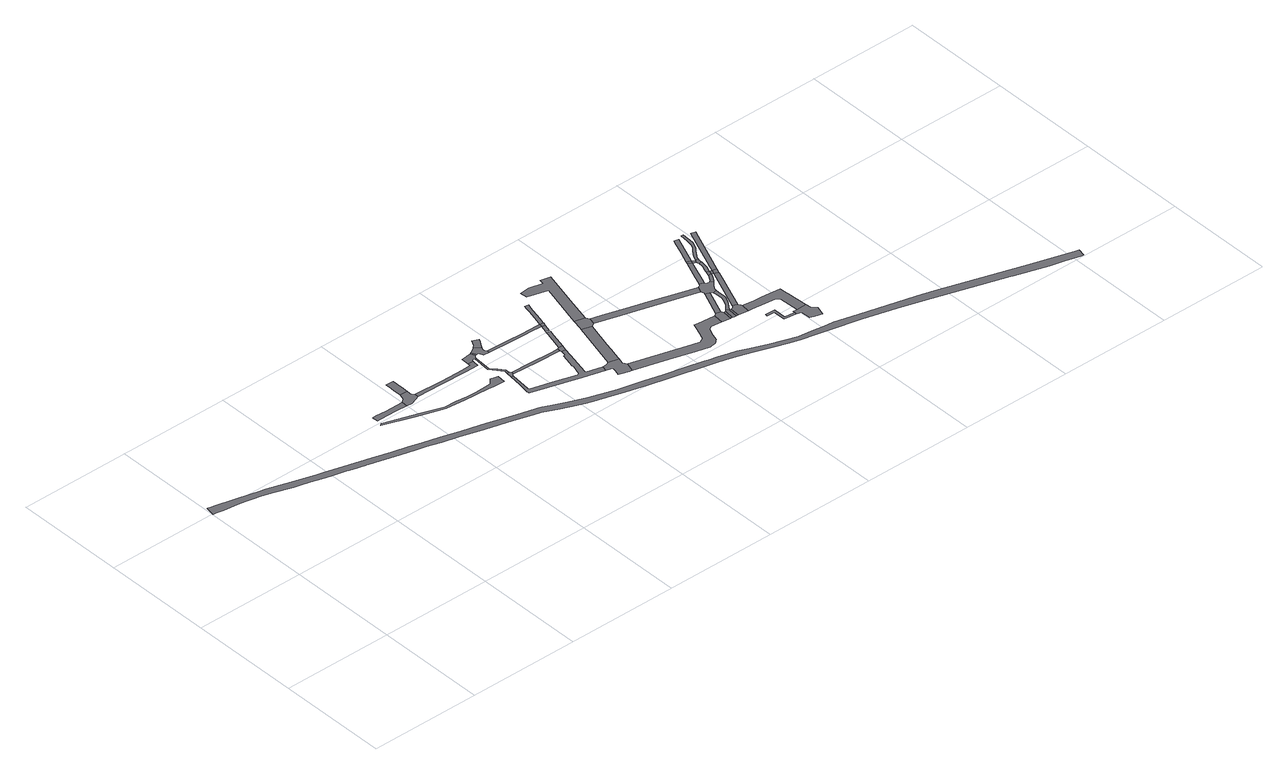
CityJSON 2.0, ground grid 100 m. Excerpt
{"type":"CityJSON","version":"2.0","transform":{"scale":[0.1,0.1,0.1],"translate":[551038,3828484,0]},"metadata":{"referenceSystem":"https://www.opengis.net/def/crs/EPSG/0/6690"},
"CityObjects":{
"road1":{"type":"Road","attributes":{"RoadStructureAttribute.sectionType":"1"},"geometry":[{"type":"MultiSurface","lod":"1","boundaries":[[[0,1,2,3,4,5,6,7]]]}]},
"road2":{"type":"Road","geometry":[{"type":"MultiSurface","lod":"1","boundaries":[[[8,9,10,11,7,6,12,13,14,15,16]]]}]},
"road3":{"type":"Road","attributes":{"RoadStructureAttribute.sectionType":"1"},"geometry":[{"type":"MultiSurface","lod":"1","boundaries":[[[17,18,19,8,16,20,21,22]]]}]},
"road4":{"type":"Road","attributes":{"RoadStructureAttribute.sectionType":"1"},"geometry":[{"type":"MultiSurface","lod":"1","boundaries":[[[23,24,25,26,27,28,29,30,31,32,33,34,35,36,37,38,39,40,41]]]}]},
"road5":{"type":"Road","attributes":{"RoadStructureAttribute.sectionType":"1"},"geometry":[{"type":"MultiSurface","lod":"1","boundaries":[[[42,43,44,45,14,13,46,47,48,49]]]}]},
"road6":{"type":"Road","geometry":[{"type":"MultiSurface","lod":"1","boundaries":[[[50,51,52,53,54,55,56]]]}]},
"road7":{"type":"Road","geometry":[{"type":"MultiSurface","lod":"1","boundaries":[[[57,58,59,42,49,60,61,62,63,64,65,66,67]]]}]},
"road8":{"type":"Road","attributes":{"RoadStructureAttribute.sectionType":"1"},"geometry":[{"type":"MultiSurface","lod":"1","boundaries":[[[63,68,69,70,50,56,71,72,73,74,64]]]}]},
"road9":{"type":"Road","attributes":{"RoadStructureAttribute.sectionType":"1"},"geometry":[{"type":"MultiSurface","lod":"1","boundaries":[[[75,57,67,76]]]}]},
"road10":{"type":"Road","geometry":[{"type":"MultiSurface","lod":"1","boundaries":[[[77,78,79,75,76,80,81,82,83,84,85,86,87,88,89]]]}]},
"road11":{"type":"Road","attributes":{"RoadStructureAttribute.sectionType":"1"},"geometry":[{"type":"MultiSurface","lod":"1","boundaries":[[[90,91,92,77,89,93,94,95]]]}]},
"road12":{"type":"Road","attributes":{"RoadStructureAttribute.sectionType":"1"},"geometry":[{"type":"MultiSurface","lod":"1","boundaries":[[[51,96,97,98,99,100,101,102,103,104,105,106,107,108,109,110,111,112,113,114,115,116,117,118,119,120,121,122,52]]]}]},
"road13":{"type":"Road","attributes":{"RoadStructureAttribute.sectionType":"1"},"geometry":[{"type":"MultiSurface","lod":"1","boundaries":[[[123,124,55,54,125,126,127]]]}]},
"road14":{"type":"Road","attributes":{"RoadStructureAttribute.sectionType":"1"},"geometry":[{"type":"MultiSurface","lod":"1","boundaries":[[[128,129,130,131,85,84,132,133,134,135,136,137]]]}]},
"road15":{"type":"Road","attributes":{"RoadStructureAttribute.sectionType":"1"},"geometry":[{"type":"MultiSurface","lod":"1","boundaries":[[[138,139,140,141,142,143,144,145,146,147,148,149,150,151,152,153,154,155,156,157,158,159,160,161,162,163,164,165,166,167,168,169,170,171,172,173,174,175,176,177,178,179,180,181,182,183,184,185,186,187,188,189,190,191,192,193,194,195,196,197,198,199,200,201,202,203,204,205,206,207,208,209,210,211,212,213,214,215,216,217,218,219,220,221,222,223,224,225,226,227,228,229,230,231,232,233,234,235,236,237,238,239,240,241,242,243]]]}]},
"road16":{"type":"Road","geometry":[{"type":"MultiSurface","lod":"1","boundaries":[[[244,245,127,126,246,111,110,247]]]}]},
"road17":{"type":"Road","geometry":[{"type":"MultiSurface","lod":"1","boundaries":[[[248,249,250,104,103,251,252,253,254,255,256,257,258,259,260,261,262]]]}]},
"road18":{"type":"Road","attributes":{"RoadStructureAttribute.sectionType":"1"},"geometry":[{"type":"MultiSurface","lod":"1","boundaries":[[[263,264,265,266,244,247]]]}]},
"road19":{"type":"Road","attributes":{"RoadStructureAttribute.sectionType":"1"},"geometry":[{"type":"MultiSurface","lod":"1","boundaries":[[[136,267,268,269]]]}]},
"road20":{"type":"Road","geometry":[{"type":"MultiSurface","lod":"1","boundaries":[[[137,136,269,270]]]}]},
"road21":{"type":"Road","attributes":{"RoadStructureAttribute.sectionType":"1"},"geometry":[{"type":"MultiSurface","lod":"1","boundaries":[[[271,248,262,272,273,274,275,276,277,278]]]}]},
"road22":{"type":"Road","attributes":{"RoadStructureAttribute.sectionType":"1"},"geometry":[{"type":"MultiSurface","lod":"1","boundaries":[[[279,280,281,282,283,137,270,284,285,286,287,288]]]}]},
"road23":{"type":"Road","geometry":[{"type":"MultiSurface","lod":"1","boundaries":[[[289,290,271,278,291,292,293,294,295]]]}]},
"road24":{"type":"Road","attributes":{"RoadStructureAttribute.sectionType":"1"},"geometry":[{"type":"MultiSurface","lod":"1","boundaries":[[[296,297,298,299,300,301,302,303,304,305,306,259,258,307,308,309,310,311,312,313,314,315,316,317,318,319,320,321,322,323,324,325]]]}]},
"road25":{"type":"Road","attributes":{"RoadStructureAttribute.sectionType":"1"},"geometry":[{"type":"MultiSurface","lod":"1","boundaries":[[[326,327,328,329,330,331,289,295,332,333,334]]]}]},
"road26":{"type":"Road","attributes":{"RoadStructureAttribute.sectionType":"1"},"geometry":[{"type":"MultiSurface","lod":"1","boundaries":[[[335,336,337,338,339,293,292,340,341,342,343,344]]]}]},
"road27":{"type":"Road","geometry":[{"type":"MultiSurface","lod":"1","boundaries":[[[345,346,325,324,347,348,349,350]]]}]},
"road28":{"type":"Road","geometry":[{"type":"MultiSurface","lod":"1","boundaries":[[[348,347,351,352]]]}]},
"road29":{"type":"Road","attributes":{"RoadStructureAttribute.sectionType":"1"},"geometry":[{"type":"MultiSurface","lod":"1","boundaries":[[[353,352,351,354,355,356,357]]]}]},
"road30":{"type":"Road","attributes":{"RoadStructureAttribute.sectionType":"1"},"geometry":[{"type":"MultiSurface","lod":"1","boundaries":[[[358,357,356,359,360,361]]]}]},
"road31":{"type":"Road","attributes":{"RoadStructureAttribute.sectionType":"1"},"geometry":[{"type":"MultiSurface","lod":"1","boundaries":[[[362,363,345,350,364,365]]]}]},
"road32":{"type":"Road","geometry":[{"type":"MultiSurface","lod":"1","boundaries":[[[366,367,368,361,360,369,370,371,372,373,374]]]}]},
"road33":{"type":"Road","geometry":[{"type":"MultiSurface","lod":"1","boundaries":[[[375,376,377,378,379,380,381,382,383,384,385,386,387,388,389,390,391,353,357]]]}]},
"road34":{"type":"Road","geometry":[{"type":"MultiSurface","lod":"1","boundaries":[[[392,393,394,344,343,395,396,362,365,397,383,382,398,399,400,401,402,403,404,405,406,407,408,409]]]}]},
"road35":{"type":"Road","attributes":{"RoadStructureAttribute.sectionType":"1"},"geometry":[{"type":"MultiSurface","lod":"1","boundaries":[[[410,411,412,413,414,415,416,417]]]}]},
"road36":{"type":"Road","attributes":{"RoadStructureAttribute.sectionType":"1"},"geometry":[{"type":"MultiSurface","lod":"1","boundaries":[[[418,419,366,374,420,421,422,423,424]]]}]},
"road37":{"type":"Road","attributes":{"RoadStructureAttribute.sectionType":"1"},"geometry":[{"type":"MultiSurface","lod":"1","boundaries":[[[425,426,427,428,429,430,431,371,370,432,433,434,435,436,437]]]}]},
"road38":{"type":"Road","attributes":{"RoadStructureAttribute.sectionType":"1"},"geometry":[{"type":"MultiSurface","lod":"1","boundaries":[[[438,439,440,441,442,392,409,443,444,445,446]]]}]},
"road39":{"type":"Road","geometry":[{"type":"MultiSurface","lod":"1","boundaries":[[[447,448,449,450,403,402,451,452,453,454,455]]]}]},
"road40":{"type":"Road","geometry":[{"type":"MultiSurface","lod":"1","boundaries":[[[456,457,458,437,436,459,460,417,416,461,462,463,464,465,466]]]}]},
"road41":{"type":"Road","geometry":[{"type":"MultiSurface","lod":"1","boundaries":[[[467,468,447,455,469]]]}]},
"road42":{"type":"Road","geometry":[{"type":"MultiSurface","lod":"1","boundaries":[[[469,455,418,470]]]}]},
"road43":{"type":"Road","geometry":[{"type":"MultiSurface","lod":"1","boundaries":[[[471,438,446,472]]]}]},
"road44":{"type":"Road","geometry":[{"type":"MultiSurface","lod":"1","boundaries":[[[473,474,475,476,477,478,479,480,481,467,469]]]}]},
"road45":{"type":"Road","geometry":[{"type":"MultiSurface","lod":"1","boundaries":[[[470,418,424,482]]]}]},
"road46":{"type":"Road","geometry":[{"type":"MultiSurface","lod":"1","boundaries":[[[472,446,483,484,485]]]}]},
"road47":{"type":"Road","geometry":[{"type":"MultiSurface","lod":"1","boundaries":[[[486,487,488,485,484,489,477,476]]]}]},
"road48":{"type":"Road","attributes":{"RoadStructureAttribute.sectionType":"1"},"geometry":[{"type":"MultiSurface","lod":"1","boundaries":[[[490,491,492,471,472,493]]]}]},
"road49":{"type":"Road","geometry":[{"type":"MultiSurface","lod":"1","boundaries":[[[494,495,496,497,498,499,500,501,502,503,488,487,504,505,506,507,508,509,510,511,512]]]}]},
"road50":{"type":"Road","attributes":{"RoadStructureAttribute.sectionType":"1"},"geometry":[{"type":"MultiSurface","lod":"1","boundaries":[[[513,514,515,470,482,516,517,518]]]}]}
},
"vertices":[
[1845,2079,0],[1740,2082,0],[1707,2083,0],[1713,2030,0],[1738,2033,0],[1898,2030,0],[1997,2021,0],[2002,2078,0],
[2051,2154,0],[2046,2131,0],[2037,2106,0],[2019,2088,0],[2050,2016,0],[2140,2050,0],[2139,2087,0],[2119,2107,0],[2120,2152,0],
[2057,2321,0],[2055,2264,0],[2054,2225,0],[2122,2224,0],[2123,2276,0],[2124,2320,0],
[1959,1878,0],[2175,1808,0],[2200,1798,0],[2370,1782,0],[2602,1767,0],[2646,1764,0],[2752,1758,0],[2762,1833,0],[2737,1839,0],[2692,1850,0],[2652,1805,0],[2510,1798,0],[2422,1800,0],[2314,1814,0],[2209,1820,0],[2006,1888,0],[1728,1981,0],[1710,1990,0],[1691,1973,0],
[2693,2103,0],[2692,2075,0],[2614,2072,0],[2407,2077,0],[2360,2047,0],[2625,2039,0],[2735,2038,0],[2742,2101,0],
[2838,1819,0],[2831,1767,0],[2850,1764,0],[2855,1774,0],[2865,1782,0],[2872,1804,0],[2857,1817,0],
[2788,2186,0],[2746,2178,0],[2696,2175,0],[2746,2113,0],[2754,2116,0],[2759,2116,0],[2774,2113,0],[2785,2112,0],[2786,2124,0],[2794,2134,0],[2806,2141,0],
[2760,1953,0],[2804,1895,0],[2842,1844,0],[2859,1857,0],[2818,1907,0],[2775,1958,0],[2780,2043,0],
[2801,2192,0],[2821,2146,0],
[2853,2222,0],[2847,2218,0],[2823,2201,0],[2839,2142,0],[2844,2134,0],[2851,2117,0],[2854,2104,0],[2907,2101,0],[2909,2125,0],[2896,2147,0],[2893,2162,0],[2901,2177,0],[2907,2188,0],
[2902,2297,0],[2892,2272,0],[2875,2244,0],[2925,2217,0],[2943,2245,0],[2957,2270,0],
[2816,1649,0],[2799,1549,0],[2800,1544,0],[2800,1539,0],[2802,1526,0],[2955,1480,0],[3231,1398,0],[3419,1346,0],[3433,1398,0],[3403,1402,0],[3298,1431,0],[3295,1436,0],[3295,1444,0],[3331,1607,0],[3362,1739,0],[3330,1747,0],[3320,1696,0],[3303,1694,0],[3267,1558,0],[3274,1546,0],[3243,1456,0],[3238,1453,0],[3225,1448,0],[3052,1499,0],[2839,1559,0],[2829,1564,0],[2827,1574,0],
[3274,1788,0],[3044,1799,0],[3100,1769,0],[3320,1761,0],[3327,1789,0],
[3301,2109,0],[3276,2110,0],[3084,2116,0],[3073,2117,0],[2994,2096,0],[3045,2094,0],[3274,2086,0],[3296,2085,0],[3417,2077,0],[3426,2107,0],
[7075,83,0],[6654,208,0],[5949,428,0],[5798,469,0],[5317,596,0],[5115,650,0],[5029,657,0],[4912,675,0],[4797,692,0],[4572,769,0],[4422,828,0],[4326,866,0],[4222,897,0],[4179,908,0],[4093,927,0],[4061,936,0],[3893,975,0],[3721,1017,0],[3547,1061,0],[3334,1114,0],[3289,1126,0],[3097,1185,0],[2950,1246,0],[2822,1300,0],[2758,1328,0],[2730,1339,0],[2652,1363,0],[2517,1400,0],[2344,1448,0],[2263,1471,0],[2106,1513,0],[1922,1564,0],[1793,1602,0],[1678,1632,0],[1540,1670,0],[1372,1716,0],[1143,1778,0],[979,1823,0],[931,1836,0],[676,1908,0],[517,1960,0],[458,1975,0],[392,1992,0],[95,2060,0],[48,2071,0],[31,2075,0],[22,2078,0],[9,1992,0],[35,1988,0],[100,1978,0],[228,1958,0],[299,1945,0],[376,1929,0],[420,1919,0],[533,1887,0],[687,1837,0],[736,1824,0],[826,1799,0],[915,1775,0],[1000,1752,0],[1135,1717,0],[1142,1715,0],[1200,1698,0],[1237,1688,0],[1279,1677,0],[1299,1672,0],[1304,1671,0],[1436,1636,0],[1560,1601,0],[1690,1566,0],[1778,1543,0],[1896,1508,0],[2036,1471,0],[2249,1411,0],[2486,1345,0],[2644,1302,0],[2709,1282,0],[2829,1230,0],[2936,1185,0],[3037,1143,0],[3094,1124,0],[3202,1092,0],[3318,1059,0],[3533,1001,0],[3713,957,0],[4043,878,0],[4093,866,0],[4120,862,0],[4225,833,0],[4298,811,0],[4402,776,0],[4553,721,0],[4691,674,0],[4788,647,0],[4902,625,0],[5014,599,0],[5300,531,0],[5583,454,0],[5864,373,0],[6491,177,0],[6512,170,0],[6802,81,0],[6927,47,0],[7064,12,0],[7083,8,0],[7100,77,0],
[3342,1799,0],[3337,1792,0],[3327,1754,0],[3376,1790,0],
[3501,1409,0],[3484,1403,0],[3468,1398,0],[3477,1330,0],[3481,1329,0],[3477,1317,0],[3473,1300,0],[3458,1245,0],[3491,1236,0],[3550,1220,0],[3572,1214,0],[3596,1298,0],[3586,1316,0],[3576,1335,0],[3589,1386,0],
[3414,1937,0],[3427,1987,0],[3395,1997,0],[3388,1970,0],
[3402,2015,0],[3432,2005,0],[3449,2069,0],
[3457,2100,0],
[3618,1849,0],[3595,1409,0],[3596,1410,0],[3623,1513,0],[3625,1522,0],[3642,1585,0],[3642,1586,0],[3706,1826,0],
[3489,2350,0],[3482,2325,0],[3468,2273,0],[3440,2161,0],[3430,2123,0],[3460,2112,0],[3471,2154,0],[3500,2266,0],[3504,2280,0],[3522,2340,0],
[3648,1962,0],[3626,1878,0],[3737,1844,0],[3739,1846,0],[3755,1905,0],[3753,1906,0],[3736,1939,0],
[4334,1319,0],[4298,1324,0],[4297,1324,0],[4291,1307,0],[4250,1197,0],[4250,1196,0],[4234,1154,0],[4198,1135,0],[4196,1134,0],[4194,1135,0],[4091,1163,0],[3866,1132,0],[4091,1069,0],[4211,1037,0],[4222,1039,0],[4239,1041,0],[4253,1045,0],[4258,1046,0],[4259,1047,0],[4264,1048,0],[4274,1054,0],[4281,1059,0],[4291,1068,0],[4299,1075,0],[4303,1081,0],[4321,1136,0],[4347,1203,0],[4380,1223,0],[4476,1212,0],[4487,1301,0],
[3792,2514,0],[3782,2471,0],[3665,2500,0],[3571,2489,0],[3578,2426,0],[3757,2377,0],[3785,2128,0],[3826,2288,0],[3880,2492,0],
[4465,1700,0],[4261,1759,0],[4086,1810,0],[4084,1811,0],[3858,1876,0],[3835,1817,0],[3963,1781,0],[4085,1748,0],[4605,1597,0],[4628,1650,0],
[4516,1323,0],[4514,1319,0],[4559,1202,0],[4569,1290,0],[4560,1305,0],[4556,1313,0],
[4575,1200,0],[4586,1289,0],
[4599,1303,0],[4589,1198,0],[4590,1198,0],[4609,1196,0],[4619,1285,0],
[4629,1283,0],[4619,1195,0],[4630,1193,0],[4638,1282,0],
[4613,1559,0],[4609,1549,0],[4646,1533,0],[4650,1544,0],
[4673,1310,0],[4667,1297,0],[4642,1284,0],[4652,1191,0],[4719,1183,0],[4728,1262,0],[4723,1272,0],[4723,1274,0],[4712,1294,0],
[4644,1320,0],[4667,1351,0],[4686,1385,0],[4701,1419,0],[4706,1437,0],[4705,1477,0],[4704,1509,0],[4706,1532,0],[4672,1525,0],[4674,1504,0],[4676,1459,0],[4674,1430,0],[4668,1409,0],[4659,1386,0],[4651,1370,0],[4637,1348,0],[4621,1327,0],
[4661,1677,0],[4655,1663,0],[4643,1657,0],[4615,1582,0],[4620,1575,0],[4665,1534,0],[4709,1552,0],[4716,1568,0],[4732,1591,0],[4755,1617,0],[4763,1627,0],[4742,1645,0],[4732,1642,0],[4724,1644,0],[4717,1645,0],[4710,1648,0],[4705,1653,0],[4699,1662,0],
[4879,943,0],[4877,1054,0],[4789,1058,0],[4788,1039,0],[4853,1035,0],[4858,927,0],[4966,909,0],[4969,932,0],
[4834,1705,0],[4831,1697,0],[4795,1501,0],[4829,1587,0],[4830,1587,0],[4868,1682,0],[4870,1688,0],
[5088,1148,0],[5085,1181,0],[5083,1223,0],[4950,1238,0],[4899,1243,0],[4852,1248,0],[4844,1249,0],[4758,1179,0],[4843,1169,0],[4971,1153,0],[5001,1121,0],[5009,946,0],[5101,952,0],
[4762,1927,0],[4754,1907,0],[4747,1888,0],[4694,1758,0],[4686,1738,0],[4704,1676,0],[4786,1879,0],[4791,1892,0],[4798,1908,0],
[4786,1711,0],[4773,1687,0],[4764,1670,0],[4752,1654,0],[4772,1636,0],[4787,1656,0],[4797,1675,0],[4811,1701,0],[4815,1711,0],
[5128,877,0],[5103,906,0],[5102,942,0],[5002,946,0],[4970,947,0],[5011,901,0],[5015,811,0],[5051,799,0],[5091,786,0],[5116,779,0],[5140,863,0],
[4799,1754,0],[4795,1740,0],[4825,1746,0],
[4848,1739,0],
[4770,1946,0],[4807,1931,0],
[4835,1774,0],[4842,1790,0],[4850,1820,0],[4857,1869,0],[4830,1867,0],[4826,1824,0],[4817,1800,0],[4810,1779,0],[4803,1764,0],
[4888,1731,0],
[4810,1900,0],[4822,1893,0],[4831,1913,0],
[4858,1898,0],[4862,1917,0],[4836,1914,0],[4827,1880,0],
[4876,2206,0],[4869,2188,0],[4815,2057,0],[4915,2195,0],
[4953,2213,0],[4949,2136,0],[4944,2101,0],[4939,2081,0],[4933,2064,0],[4922,2045,0],[4897,2015,0],[4861,1962,0],[4850,1941,0],[4841,1925,0],[4868,1930,0],[4880,1950,0],[4915,2002,0],[4940,2032,0],[4953,2054,0],[4961,2075,0],[4966,2097,0],[4972,2134,0],[4976,2212,0],
[5033,2191,0],[4891,1844,0],[4881,1819,0],[4928,1829,0],[5050,2125,0],[5073,2181,0]
]}
